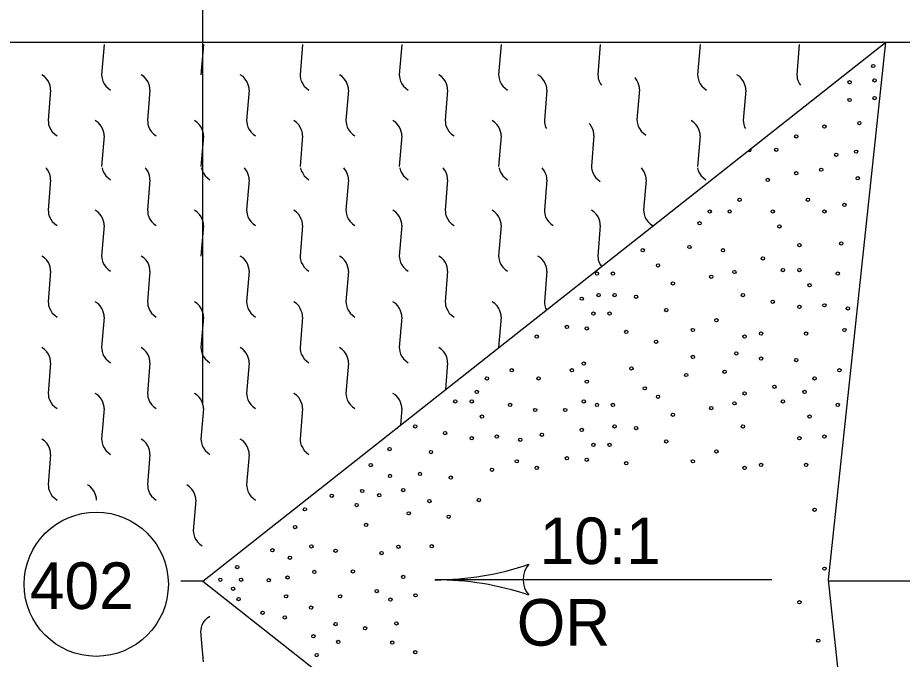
# Model space of a CAD drawing. Extents: x 503 to 668, y 444 to 544.
# Drawn here: x 534.32 to 547.62, y 509.65 to 519.29 of the extents above; entities that cross this region are included whole.
import ezdxf

# ---------------------------------------------------------------- set-up
doc = ezdxf.new("R2010")
doc.units = 0
for name, color, linetype in [('Level 1', 7, 'Continuous'), ('Level 2', 7, 'Continuous'), ('R_PL_PSH_PR', 7, 'Continuous')]:
    doc.layers.add(name, color=color, linetype=linetype)

msp = doc.modelspace()

# ---------------------------------------------------------------- linework, layer by layer
at = {"layer": 'Level 1'}
for centre, radius, start, end in [((540.586, 515.245), 4.404, 270.104, 288.7728), ((542.269, 510.844), 0.352, 138.8786, 220.9953), ((540.586, 515.245), 4.404, 270.0918, 270.104), ((540.602, 506.437), 4.404, 71.4512, 90.0979)]:
    msp.add_arc(centre, radius, start, end, dxfattribs=at)
at = {"layer": 'Level 2'}
for p, q in [((537.102, 513.471), (537.102, 531.949)), ((537.102, 510.823), (547.367, 518.927)), ((546.507, 510.841), (547.367, 518.927)), ((535.621, 518.893), (535.582, 518.434)), ((537.112, 518.893), (537.074, 518.434)), ((538.604, 518.893), (538.565, 518.434)), ((540.095, 518.893), (540.057, 518.434)), ((541.586, 518.893), (541.548, 518.434)), ((543.078, 518.893), (543.04, 518.434)), ((544.577, 518.893), (544.539, 518.434)), ((546.069, 518.893), (546.03, 518.434)), ((534.817, 518.205), (534.779, 517.746)), ((536.309, 518.205), (536.271, 517.746)), ((537.8, 518.205), (537.762, 517.746)), ((539.292, 518.205), (539.254, 517.746)), ((540.783, 518.205), (540.745, 517.746)), ((542.275, 518.205), (542.237, 517.746)), ((543.667, 518.217), (543.629, 517.758)), ((545.266, 518.205), (545.227, 517.746)), ((535.621, 517.516), (535.582, 517.057)), ((537.112, 517.516), (537.074, 517.057)), ((538.604, 517.516), (538.565, 517.057)), ((540.095, 517.516), (540.057, 517.057)), ((541.586, 517.516), (541.548, 517.057)), ((542.982, 517.521), (542.943, 517.062)), ((544.577, 517.516), (544.539, 517.057)), ((534.817, 516.857), (534.779, 516.398)), ((536.309, 516.857), (536.271, 516.398)), ((537.8, 516.857), (537.762, 516.398)), ((539.292, 516.857), (539.254, 516.398)), ((540.783, 516.857), (540.745, 516.398)), ((542.275, 516.857), (542.237, 516.398)), ((543.766, 516.857), (543.728, 516.398)), ((535.621, 516.169), (535.582, 515.71)), ((537.112, 516.169), (537.074, 515.71)), ((538.604, 516.169), (538.565, 515.71)), ((540.095, 516.169), (540.057, 515.71)), ((541.586, 516.169), (541.548, 515.71)), ((543.078, 516.169), (543.04, 515.71)), ((534.817, 515.481), (534.779, 515.022)), ((536.309, 515.481), (536.271, 515.022)), ((537.8, 515.481), (537.762, 515.022)), ((539.292, 515.481), (539.254, 515.022)), ((540.783, 515.481), (540.745, 515.022)), ((542.275, 515.481), (542.237, 515.022)), ((535.621, 514.792), (535.582, 514.333)), ((537.112, 514.792), (537.074, 514.333)), ((538.604, 514.792), (538.565, 514.333)), ((540.095, 514.792), (540.057, 514.333)), ((541.586, 514.792), (541.548, 514.333)), ((534.817, 514.104), (534.779, 513.645)), ((536.309, 514.104), (536.271, 513.645)), ((537.8, 514.104), (537.762, 513.645)), ((539.292, 514.104), (539.254, 513.645)), ((540.783, 514.104), (540.75, 513.702)), ((535.621, 513.415), (535.582, 512.956)), ((537.112, 513.415), (537.074, 512.956)), ((538.604, 513.415), (538.565, 512.956)), ((540.095, 513.415), (540.074, 513.169)), ((534.817, 512.727), (534.779, 512.268)), ((536.309, 512.727), (536.271, 512.268)), ((537.8, 512.727), (537.762, 512.268)), ((536.997, 512.039), (536.959, 511.58)), ((537.102, 510.823), (536.773, 510.823)), ((537.102, 510.823), (547.367, 502.718)), ((545.655, 510.841), (540.594, 510.841)), ((547.367, 502.718), (546.507, 510.841)), ((621.089, 510.823), (546.507, 510.823)), ((537.112, 509.607), (537.074, 510.065))]:
    msp.add_line(p, q, dxfattribs=at)
for points in [[(534.817, 518.205), (534.817, 518.234), (534.809, 518.269), (534.798, 518.301), (534.783, 518.335), (534.759, 518.372), (534.726, 518.408), (534.684, 518.434)], [(535.582, 518.434), (535.586, 518.409), (535.59, 518.378), (535.601, 518.338), (535.622, 518.302), (535.645, 518.266), (535.681, 518.233), (535.716, 518.205)], [(536.309, 518.205), (536.309, 518.234), (536.301, 518.269), (536.29, 518.301), (536.275, 518.335), (536.25, 518.372), (536.217, 518.408), (536.175, 518.434)], [(537.8, 518.205), (537.8, 518.234), (537.792, 518.269), (537.781, 518.301), (537.766, 518.335), (537.741, 518.372), (537.709, 518.408), (537.667, 518.434)], [(538.565, 518.434), (538.569, 518.409), (538.573, 518.378), (538.584, 518.338), (538.605, 518.302), (538.628, 518.266), (538.664, 518.233), (538.699, 518.205)], [(539.292, 518.205), (539.292, 518.234), (539.284, 518.269), (539.273, 518.301), (539.258, 518.335), (539.233, 518.372), (539.2, 518.408), (539.158, 518.434)], [(540.057, 518.434), (540.061, 518.409), (540.065, 518.378), (540.076, 518.338), (540.096, 518.302), (540.12, 518.266), (540.155, 518.233), (540.191, 518.205)], [(540.783, 518.205), (540.783, 518.234), (540.775, 518.269), (540.764, 518.301), (540.749, 518.335), (540.724, 518.372), (540.692, 518.408), (540.65, 518.434)], [(541.548, 518.434), (541.552, 518.409), (541.556, 518.378), (541.567, 518.338), (541.588, 518.302), (541.611, 518.266), (541.647, 518.233), (541.682, 518.205)], [(542.275, 518.205), (542.275, 518.234), (542.267, 518.269), (542.256, 518.301), (542.241, 518.335), (542.216, 518.372), (542.183, 518.408), (542.141, 518.434)], [(543.04, 518.434), (543.044, 518.409), (543.048, 518.378), (543.059, 518.338), (543.079, 518.302), (543.095, 518.278)], [(543.667, 518.217), (543.667, 518.246), (543.659, 518.281), (543.648, 518.313), (543.633, 518.347), (543.608, 518.384), (543.596, 518.397)], [(544.539, 518.434), (544.543, 518.409), (544.547, 518.378), (544.558, 518.338), (544.579, 518.302), (544.602, 518.266), (544.637, 518.233), (544.673, 518.205)], [(545.266, 518.205), (545.265, 518.234), (545.257, 518.269), (545.246, 518.301), (545.231, 518.335), (545.207, 518.372), (545.174, 518.408), (545.132, 518.434)], [(546.031, 518.434), (546.034, 518.409), (546.038, 518.378), (546.049, 518.338), (546.07, 518.302), (546.085, 518.278)], [(534.779, 517.746), (534.783, 517.721), (534.787, 517.689), (534.798, 517.65), (534.819, 517.614), (534.842, 517.577), (534.878, 517.544), (534.913, 517.516)], [(535.621, 517.516), (535.62, 517.546), (535.612, 517.581), (535.601, 517.612), (535.586, 517.647), (535.562, 517.684), (535.529, 517.719), (535.487, 517.746)], [(536.271, 517.746), (536.275, 517.721), (536.279, 517.689), (536.29, 517.65), (536.31, 517.614), (536.333, 517.577), (536.369, 517.544), (536.405, 517.516)], [(537.112, 517.516), (537.112, 517.546), (537.104, 517.581), (537.093, 517.612), (537.078, 517.647), (537.053, 517.684), (537.02, 517.719), (536.978, 517.746)], [(537.762, 517.746), (537.766, 517.721), (537.77, 517.689), (537.781, 517.65), (537.802, 517.614), (537.825, 517.577), (537.86, 517.544), (537.896, 517.516)], [(538.604, 517.516), (538.603, 517.546), (538.595, 517.581), (538.584, 517.612), (538.569, 517.647), (538.545, 517.684), (538.512, 517.719), (538.47, 517.746)], [(539.254, 517.746), (539.258, 517.721), (539.262, 517.689), (539.273, 517.65), (539.293, 517.614), (539.316, 517.577), (539.352, 517.544), (539.388, 517.516)], [(540.095, 517.516), (540.095, 517.546), (540.087, 517.581), (540.076, 517.612), (540.061, 517.647), (540.036, 517.684), (540.003, 517.719), (539.961, 517.746)], [(540.745, 517.746), (540.749, 517.721), (540.753, 517.689), (540.764, 517.65), (540.785, 517.614), (540.808, 517.577), (540.843, 517.544), (540.879, 517.516)], [(541.586, 517.516), (541.586, 517.546), (541.578, 517.581), (541.567, 517.612), (541.552, 517.647), (541.528, 517.684), (541.495, 517.719), (541.453, 517.746)], [(542.237, 517.746), (542.241, 517.721), (542.245, 517.689), (542.256, 517.65), (542.269, 517.626)], [(543.629, 517.758), (543.633, 517.733), (543.637, 517.701), (543.648, 517.662), (543.668, 517.626), (543.691, 517.589), (543.727, 517.556), (543.763, 517.528)], [(544.577, 517.516), (544.577, 517.546), (544.569, 517.581), (544.558, 517.612), (544.543, 517.647), (544.518, 517.684), (544.485, 517.719), (544.444, 517.746)], [(545.227, 517.746), (545.231, 517.721), (545.235, 517.689), (545.246, 517.65), (545.26, 517.626)], [(542.982, 517.521), (542.982, 517.55), (542.973, 517.585), (542.963, 517.617), (542.947, 517.651), (542.923, 517.688), (542.91, 517.701)], [(541.548, 517.057), (541.548, 517.057)], [(542.944, 517.062), (542.947, 517.037), (542.951, 517.005), (542.963, 516.966), (542.983, 516.93), (543.006, 516.893), (543.042, 516.86), (543.078, 516.832)], [(544.539, 517.057), (544.539, 517.057)], [(534.817, 516.857), (534.817, 516.886), (534.809, 516.922), (534.798, 516.953), (534.783, 516.988), (534.759, 517.024), (534.746, 517.038)], [(535.589, 517.038), (535.59, 517.03), (535.601, 516.99), (535.622, 516.955), (535.645, 516.918), (535.681, 516.885), (535.716, 516.857)], [(536.309, 516.857), (536.309, 516.886), (536.301, 516.922), (536.29, 516.953), (536.275, 516.988), (536.25, 517.024), (536.238, 517.038)], [(537.081, 517.038), (537.082, 517.03), (537.093, 516.99), (537.113, 516.955), (537.137, 516.918), (537.172, 516.885), (537.208, 516.857)], [(537.8, 516.857), (537.8, 516.886), (537.792, 516.922), (537.781, 516.953), (537.766, 516.988), (537.741, 517.024), (537.729, 517.038)], [(538.572, 517.038), (538.573, 517.03), (538.584, 516.99), (538.605, 516.955), (538.628, 516.918), (538.664, 516.885), (538.699, 516.857)], [(539.292, 516.857), (539.292, 516.886), (539.284, 516.922), (539.273, 516.953), (539.258, 516.988), (539.233, 517.024), (539.221, 517.038)], [(540.064, 517.038), (540.065, 517.03), (540.076, 516.99), (540.096, 516.955), (540.12, 516.918), (540.155, 516.885), (540.191, 516.857)], [(540.783, 516.857), (540.783, 516.886), (540.775, 516.922), (540.764, 516.953), (540.749, 516.988), (540.724, 517.024), (540.712, 517.038)], [(541.555, 517.038), (541.556, 517.03), (541.567, 516.99), (541.588, 516.955), (541.611, 516.918), (541.647, 516.885), (541.682, 516.857)], [(542.275, 516.857), (542.275, 516.886), (542.267, 516.922), (542.256, 516.953), (542.241, 516.988), (542.216, 517.024), (542.204, 517.038)], [(543.766, 516.857), (543.766, 516.886), (543.758, 516.922), (543.747, 516.953), (543.732, 516.988), (543.707, 517.024), (543.695, 517.038)], [(544.538, 517.038), (544.539, 517.03), (544.55, 516.99), (544.571, 516.955), (544.594, 516.918), (544.63, 516.885), (544.665, 516.857)], [(534.779, 516.398), (534.783, 516.373), (534.787, 516.342), (534.798, 516.302), (534.819, 516.267), (534.842, 516.23), (534.878, 516.197), (534.913, 516.169)], [(535.621, 516.169), (535.62, 516.198), (535.612, 516.234), (535.601, 516.265), (535.586, 516.299), (535.562, 516.336), (535.529, 516.372), (535.487, 516.398)], [(536.271, 516.398), (536.275, 516.373), (536.279, 516.342), (536.29, 516.302), (536.31, 516.267), (536.333, 516.23), (536.369, 516.197), (536.405, 516.169)], [(537.112, 516.169), (537.112, 516.198), (537.104, 516.234), (537.093, 516.265), (537.078, 516.299), (537.053, 516.336), (537.02, 516.372), (536.978, 516.398)], [(537.762, 516.398), (537.766, 516.373), (537.77, 516.342), (537.781, 516.302), (537.802, 516.267), (537.825, 516.23), (537.86, 516.197), (537.896, 516.169)], [(538.604, 516.169), (538.603, 516.198), (538.595, 516.234), (538.584, 516.265), (538.569, 516.299), (538.545, 516.336), (538.512, 516.372), (538.47, 516.398)], [(539.254, 516.398), (539.258, 516.373), (539.262, 516.342), (539.273, 516.302), (539.293, 516.267), (539.316, 516.23), (539.352, 516.197), (539.388, 516.169)], [(540.095, 516.169), (540.095, 516.198), (540.087, 516.234), (540.076, 516.265), (540.061, 516.299), (540.036, 516.336), (540.003, 516.372), (539.961, 516.398)], [(540.745, 516.398), (540.749, 516.373), (540.753, 516.342), (540.764, 516.302), (540.785, 516.267), (540.808, 516.23), (540.843, 516.197), (540.879, 516.169)], [(541.586, 516.169), (541.586, 516.198), (541.578, 516.234), (541.567, 516.265), (541.552, 516.299), (541.528, 516.336), (541.495, 516.372), (541.453, 516.398)], [(542.237, 516.398), (542.241, 516.373), (542.245, 516.342), (542.256, 516.302), (542.276, 516.267), (542.299, 516.23), (542.335, 516.197), (542.371, 516.169)], [(543.078, 516.169), (543.078, 516.198), (543.07, 516.234), (543.059, 516.265), (543.044, 516.299), (543.019, 516.336), (542.986, 516.372), (542.944, 516.398)], [(543.728, 516.398), (543.732, 516.373), (543.736, 516.342), (543.747, 516.302), (543.768, 516.267), (543.791, 516.23), (543.826, 516.197), (543.862, 516.169)], [(534.817, 515.481), (534.817, 515.51), (534.809, 515.545), (534.798, 515.577), (534.783, 515.611), (534.759, 515.648), (534.726, 515.683), (534.684, 515.71)], [(535.582, 515.71), (535.586, 515.685), (535.59, 515.653), (535.601, 515.614), (535.622, 515.578), (535.645, 515.541), (535.681, 515.508), (535.716, 515.481)], [(536.309, 515.481), (536.309, 515.51), (536.301, 515.545), (536.29, 515.577), (536.275, 515.611), (536.25, 515.648), (536.217, 515.683), (536.175, 515.71)], [(537.8, 515.481), (537.8, 515.51), (537.792, 515.545), (537.781, 515.577), (537.766, 515.611), (537.741, 515.648), (537.709, 515.683), (537.667, 515.71)], [(538.565, 515.71), (538.569, 515.685), (538.573, 515.653), (538.584, 515.614), (538.605, 515.578), (538.628, 515.541), (538.664, 515.508), (538.699, 515.481)], [(539.292, 515.481), (539.292, 515.51), (539.284, 515.545), (539.273, 515.577), (539.258, 515.611), (539.233, 515.648), (539.2, 515.683), (539.158, 515.71)], [(540.057, 515.71), (540.061, 515.685), (540.065, 515.653), (540.076, 515.614), (540.096, 515.578), (540.12, 515.541), (540.155, 515.508), (540.191, 515.481)], [(540.783, 515.481), (540.783, 515.51), (540.775, 515.545), (540.764, 515.577), (540.749, 515.611), (540.724, 515.648), (540.692, 515.683), (540.65, 515.71)], [(541.548, 515.71), (541.552, 515.685), (541.556, 515.653), (541.567, 515.614), (541.588, 515.578), (541.611, 515.541), (541.647, 515.508), (541.682, 515.481)], [(542.275, 515.481), (542.275, 515.51), (542.267, 515.545), (542.256, 515.577), (542.241, 515.611), (542.216, 515.648), (542.183, 515.683), (542.141, 515.71)], [(543.04, 515.71), (543.044, 515.685), (543.048, 515.653), (543.059, 515.614), (543.079, 515.578), (543.095, 515.554)], [(534.779, 515.022), (534.783, 514.996), (534.787, 514.965), (534.798, 514.925), (534.819, 514.89), (534.842, 514.853), (534.878, 514.82), (534.913, 514.792)], [(535.621, 514.792), (535.62, 514.821), (535.612, 514.857), (535.601, 514.888), (535.586, 514.922), (535.562, 514.959), (535.529, 514.995), (535.487, 515.022)], [(536.271, 515.022), (536.275, 514.996), (536.279, 514.965), (536.29, 514.925), (536.31, 514.89), (536.333, 514.853), (536.369, 514.82), (536.405, 514.792)], [(537.112, 514.792), (537.112, 514.821), (537.104, 514.857), (537.093, 514.888), (537.078, 514.922), (537.053, 514.959), (537.02, 514.995), (536.978, 515.022)], [(537.762, 515.022), (537.766, 514.996), (537.77, 514.965), (537.781, 514.925), (537.802, 514.89), (537.825, 514.853), (537.86, 514.82), (537.896, 514.792)], [(538.604, 514.792), (538.603, 514.821), (538.595, 514.857), (538.584, 514.888), (538.569, 514.922), (538.545, 514.959), (538.512, 514.995), (538.47, 515.022)], [(539.254, 515.022), (539.258, 514.996), (539.262, 514.965), (539.273, 514.925), (539.293, 514.89), (539.316, 514.853), (539.352, 514.82), (539.388, 514.792)], [(540.095, 514.792), (540.095, 514.821), (540.087, 514.857), (540.076, 514.888), (540.061, 514.922), (540.036, 514.959), (540.003, 514.995), (539.961, 515.022)], [(540.745, 515.022), (540.749, 514.996), (540.753, 514.965), (540.764, 514.925), (540.785, 514.89), (540.808, 514.853), (540.843, 514.82), (540.879, 514.792)], [(541.586, 514.792), (541.586, 514.821), (541.578, 514.857), (541.567, 514.888), (541.552, 514.922), (541.528, 514.959), (541.495, 514.995), (541.453, 515.022)], [(542.237, 515.022), (542.241, 514.996), (542.245, 514.965), (542.256, 514.925), (542.269, 514.902)], [(534.817, 514.104), (534.817, 514.133), (534.809, 514.168), (534.798, 514.2), (534.783, 514.234), (534.759, 514.271), (534.726, 514.307), (534.684, 514.333)], [(535.582, 514.333), (535.586, 514.308), (535.59, 514.277), (535.601, 514.237), (535.622, 514.201), (535.645, 514.165), (535.681, 514.132), (535.716, 514.104)], [(536.309, 514.104), (536.309, 514.133), (536.301, 514.168), (536.29, 514.2), (536.275, 514.234), (536.25, 514.271), (536.217, 514.307), (536.175, 514.333)], [(537.074, 514.333), (537.078, 514.308), (537.082, 514.277), (537.093, 514.237), (537.113, 514.201), (537.137, 514.165), (537.172, 514.132), (537.208, 514.104)], [(537.8, 514.104), (537.8, 514.133), (537.792, 514.168), (537.781, 514.2), (537.766, 514.234), (537.741, 514.271), (537.709, 514.307), (537.667, 514.333)], [(538.565, 514.333), (538.569, 514.308), (538.573, 514.277), (538.584, 514.237), (538.605, 514.201), (538.628, 514.165), (538.664, 514.132), (538.699, 514.104)], [(539.292, 514.104), (539.292, 514.133), (539.284, 514.168), (539.273, 514.2), (539.258, 514.234), (539.233, 514.271), (539.2, 514.307), (539.158, 514.333)], [(540.057, 514.333), (540.061, 514.308), (540.065, 514.277), (540.076, 514.237), (540.096, 514.201), (540.12, 514.165), (540.155, 514.132), (540.191, 514.104)], [(540.783, 514.104), (540.783, 514.133), (540.775, 514.168), (540.764, 514.2), (540.749, 514.234), (540.724, 514.271), (540.692, 514.307), (540.65, 514.333)], [(541.548, 514.333), (541.548, 514.333)], [(534.779, 513.645), (534.783, 513.62), (534.787, 513.588), (534.798, 513.549), (534.819, 513.513), (534.842, 513.476), (534.878, 513.443), (534.913, 513.415)], [(535.621, 513.415), (535.62, 513.444), (535.612, 513.48), (535.601, 513.511), (535.586, 513.546), (535.562, 513.583), (535.529, 513.618), (535.487, 513.645)], [(536.271, 513.645), (536.275, 513.62), (536.279, 513.588), (536.29, 513.549), (536.31, 513.513), (536.333, 513.476), (536.369, 513.443), (536.405, 513.415)], [(537.112, 513.415), (537.112, 513.444), (537.104, 513.48), (537.093, 513.511), (537.078, 513.546), (537.053, 513.583), (537.02, 513.618), (536.978, 513.645)], [(537.762, 513.645), (537.766, 513.62), (537.77, 513.588), (537.781, 513.549), (537.802, 513.513), (537.825, 513.476), (537.86, 513.443), (537.896, 513.415)], [(538.604, 513.415), (538.603, 513.444), (538.595, 513.48), (538.584, 513.511), (538.569, 513.546), (538.545, 513.583), (538.512, 513.618), (538.47, 513.645)], [(539.254, 513.645), (539.258, 513.62), (539.262, 513.588), (539.273, 513.549), (539.293, 513.513), (539.316, 513.476), (539.352, 513.443), (539.388, 513.415)], [(540.095, 513.415), (540.095, 513.444), (540.087, 513.48), (540.076, 513.511), (540.061, 513.546), (540.036, 513.583), (540.003, 513.618), (539.961, 513.645)], [(534.817, 512.727), (534.817, 512.756), (534.809, 512.792), (534.798, 512.823), (534.783, 512.857), (534.759, 512.894), (534.726, 512.93), (534.684, 512.956)], [(535.582, 512.956), (535.586, 512.931), (535.59, 512.9), (535.601, 512.86), (535.622, 512.825), (535.645, 512.788), (535.681, 512.755), (535.716, 512.727)], [(536.309, 512.727), (536.309, 512.756), (536.301, 512.792), (536.29, 512.823), (536.275, 512.857), (536.25, 512.894), (536.217, 512.93), (536.175, 512.956)], [(537.074, 512.956), (537.078, 512.931), (537.082, 512.9), (537.093, 512.86), (537.113, 512.825), (537.137, 512.788), (537.172, 512.755), (537.208, 512.727)], [(537.8, 512.727), (537.8, 512.756), (537.792, 512.792), (537.781, 512.823), (537.766, 512.857), (537.741, 512.894), (537.709, 512.93), (537.667, 512.956)], [(538.565, 512.956), (538.569, 512.931), (538.573, 512.9), (538.584, 512.86), (538.605, 512.825), (538.628, 512.788), (538.664, 512.755), (538.699, 512.727)], [(534.779, 512.268), (534.783, 512.243), (534.787, 512.212), (534.798, 512.172), (534.819, 512.136), (534.842, 512.099), (534.878, 512.067), (534.913, 512.039)], [(535.506, 512.039), (535.506, 512.068), (535.497, 512.103), (535.487, 512.135), (535.472, 512.169), (535.447, 512.206), (535.414, 512.241), (535.372, 512.268)], [(536.271, 512.268), (536.275, 512.243), (536.279, 512.212), (536.29, 512.172), (536.31, 512.136), (536.333, 512.099), (536.369, 512.067), (536.405, 512.039)], [(536.997, 512.039), (536.997, 512.068), (536.989, 512.103), (536.978, 512.135), (536.963, 512.169), (536.938, 512.206), (536.906, 512.241), (536.864, 512.268)], [(537.762, 512.268), (537.766, 512.243), (537.77, 512.212), (537.781, 512.172), (537.802, 512.136), (537.825, 512.099), (537.86, 512.067), (537.896, 512.039)], [(536.959, 511.58), (536.963, 511.555), (536.967, 511.523), (536.978, 511.483), (536.999, 511.448), (537.022, 511.411), (537.057, 511.378), (537.093, 511.35)], [(537.074, 510.065), (537.078, 510.091), (537.082, 510.122), (537.093, 510.162), (537.113, 510.197), (537.137, 510.234), (537.172, 510.267), (537.208, 510.295)]]:
    msp.add_lwpolyline(points, dxfattribs=at)
for centre, radius in [((547.179, 518.568), 0.0248), ((547.2, 518.352), 0.0248), ((546.823, 518.324), 0.0248), ((547.2, 518.086), 0.0248), ((546.823, 518.057), 0.0248), ((546.971, 517.709), 0.0248), ((546.447, 517.657), 0.0248), ((546.023, 517.509), 0.0248), ((545.722, 517.309), 0.0248), ((546.623, 517.233), 0.0248), ((546.923, 517.28), 0.0248), ((546.023, 516.956), 0.0248), ((546.399, 517.009), 0.0248), ((545.594, 516.856), 0.0248), ((546.947, 516.88), 0.0248), ((545.17, 516.556), 0.0248), ((546.199, 516.556), 0.0248), ((544.722, 516.38), 0.0248), ((545.022, 516.38), 0.0248), ((545.67, 516.38), 0.0248), ((546.447, 516.38), 0.0248), ((546.747, 516.48), 0.0248), ((544.569, 516.204), 0.0248), ((545.77, 516.156), 0.0248), ((544.417, 515.846), 0.0248), ((546.07, 515.875), 0.0248), ((546.699, 515.899), 0.0248), ((543.716, 515.798), 0.0248), ((544.922, 515.798), 0.0248), ((543.945, 515.57), 0.0248), ((545.522, 515.675), 0.0248), ((543.028, 515.446), 0.0248), ((543.268, 515.446), 0.0248), ((545.093, 515.47), 0.0248), ((545.822, 515.498), 0.0248), ((546.07, 515.498), 0.0248), ((546.647, 515.446), 0.0248), ((544.169, 515.298), 0.0248), ((544.746, 515.398), 0.0248), ((546.223, 515.27), 0.0248), ((542.799, 515.069), 0.0248), ((543.052, 515.122), 0.0248), ((543.292, 515.122), 0.0248), ((543.616, 515.098), 0.0248), ((545.222, 515.122), 0.0248), ((544.069, 514.898), 0.0248), ((545.67, 515.022), 0.0248), ((546.07, 514.945), 0.0248), ((546.447, 514.969), 0.0248), ((546.799, 514.922), 0.0248), ((542.975, 514.845), 0.0248), ((543.216, 514.845), 0.0248), ((542.575, 514.645), 0.0248), ((544.822, 514.745), 0.0248), ((542.122, 514.498), 0.0248), ((542.875, 514.621), 0.0248), ((543.468, 514.569), 0.0248), ((544.469, 514.598), 0.0248), ((545.246, 514.498), 0.0248), ((545.494, 514.545), 0.0248), ((546.17, 514.545), 0.0248), ((546.747, 514.598), 0.0248), ((543.916, 514.421), 0.0248), ((545.122, 514.245), 0.0248), ((544.469, 514.193), 0.0248), ((545.494, 514.169), 0.0248), ((546.023, 514.145), 0.0248), ((541.746, 513.992), 0.0248), ((542.651, 513.992), 0.0248), ((542.828, 514.092), 0.0248), ((543.545, 514.021), 0.0248), ((544.946, 513.969), 0.0248), ((546.671, 513.992), 0.0248), ((541.374, 513.869), 0.0248), ((542.151, 513.869), 0.0248), ((544.369, 513.921), 0.0248), ((546.299, 513.869), 0.0248), ((542.875, 513.821), 0.0248), ((543.745, 513.721), 0.0248), ((545.694, 513.745), 0.0248), ((541.222, 513.668), 0.0248), ((543.945, 513.595), 0.0248), ((545.246, 513.645), 0.0248), ((546.147, 513.668), 0.0248), ((540.898, 513.523), 0.0248), ((541.146, 513.523), 0.0248), ((541.722, 513.471), 0.0248), ((542.828, 513.523), 0.0248), ((543.028, 513.471), 0.0248), ((543.268, 513.471), 0.0248), ((545.093, 513.495), 0.0248), ((545.822, 513.523), 0.0248), ((546.647, 513.471), 0.0248), ((542.099, 513.395), 0.0248), ((542.551, 513.395), 0.0248), ((544.169, 513.323), 0.0248), ((544.746, 513.423), 0.0248), ((541.298, 513.295), 0.0248), ((546.223, 513.295), 0.0248), ((540.297, 513.147), 0.0248), ((540.745, 513.047), 0.0248), ((542.799, 513.095), 0.0248), ((543.292, 513.147), 0.0248), ((543.616, 513.123), 0.0248), ((545.222, 513.147), 0.0248), ((541.146, 512.971), 0.0248), ((541.522, 512.995), 0.0248), ((541.875, 512.947), 0.0248), ((542.199, 513.023), 0.0248), ((544.069, 512.923), 0.0248), ((546.07, 512.971), 0.0248), ((546.447, 512.995), 0.0248), ((539.91, 512.808), 0.0248), ((542.975, 512.871), 0.0248), ((543.216, 512.871), 0.0248), ((544.822, 512.771), 0.0248), ((540.533, 512.762), 0.0248), ((542.575, 512.67), 0.0248), ((542.875, 512.647), 0.0248), ((539.628, 512.566), 0.0248), ((541.822, 512.623), 0.0248), ((542.122, 512.523), 0.0248), ((543.468, 512.594), 0.0248), ((544.469, 512.623), 0.0248), ((545.246, 512.523), 0.0248), ((545.494, 512.57), 0.0248), ((546.17, 512.57), 0.0248), ((539.917, 512.403), 0.0248), ((540.368, 512.433), 0.0248), ((540.83, 512.378), 0.0248), ((541.45, 512.496), 0.0248), ((539.041, 512.106), 0.0248), ((539.5, 512.177), 0.0248), ((539.755, 512.113), 0.0248), ((540.116, 512.191), 0.0248), ((540.509, 512.025), 0.0248), ((541.254, 512.041), 0.0248), ((538.638, 511.901), 0.0248), ((539.416, 511.965), 0.0248), ((540.198, 511.841), 0.0248), ((546.299, 511.894), 0.0248), ((535.502, 510.774), 1.084), ((540.799, 511.79), 0.0248), ((538.49, 511.633), 0.0248), ((539.557, 511.668), 0.0248), ((538.737, 511.343), 0.0248), ((540.044, 511.338), 0.0248), ((540.545, 511.346), 0.0248), ((538.151, 511.286), 0.0248), ((538.412, 511.173), 0.0248), ((539.098, 511.279), 0.0248), ((539.79, 511.244), 0.0248), ((537.621, 511.032), 0.0248), ((538.78, 510.961), 0.0248), ((539.359, 510.968), 0.0248), ((546.447, 511.009), 0.0248), ((537.367, 510.841), 0.0248), ((537.678, 510.841), 0.0248), ((538.095, 510.834), 0.0248), ((538.377, 510.876), 0.0248), ((540.116, 510.885), 0.0248), ((537.558, 510.706), 0.0248), ((539.719, 510.671), 0.0248), ((537.642, 510.551), 0.0248), ((538.356, 510.593), 0.0248), ((539.168, 510.593), 0.0248), ((539.924, 510.544), 0.0248), ((540.301, 510.608), 0.0248), ((538.73, 510.424), 0.0248), ((546.07, 510.504), 0.0248), ((538.003, 510.346), 0.0248), ((538.335, 510.275), 0.0248), ((539.098, 510.176), 0.0248), ((539.543, 510.112), 0.0248), ((540.013, 510.186), 0.0248), ((538.766, 509.992), 0.0248), ((539.14, 509.907), 0.0248), ((539.951, 509.898), 0.0248), ((546.353, 509.926), 0.0248), ((540.297, 509.751), 0.0248), ((538.815, 509.709), 0.0248)]:
    msp.add_circle(centre, radius, dxfattribs=at)
msp.add_arc((545.322, 517.309), 0.0248, 212.8125, 43.7678, dxfattribs=at)
at = {"layer": 'R_PL_PSH_PR'}
msp.add_line((516.651, 518.927), (647.982, 518.927), dxfattribs=at)

# ---------------------------------------------------------------- texts
at = {"layer": 'Level 2'}
for s, p in [('10:1', (542.165, 511.078)), ('402', (534.504, 510.403)), ('   OR', (541.043, 509.851))]:
    msp.add_text(s, height=0.7, dxfattribs=at).set_placement(p)

doc.saveas('drawing.dxf')
